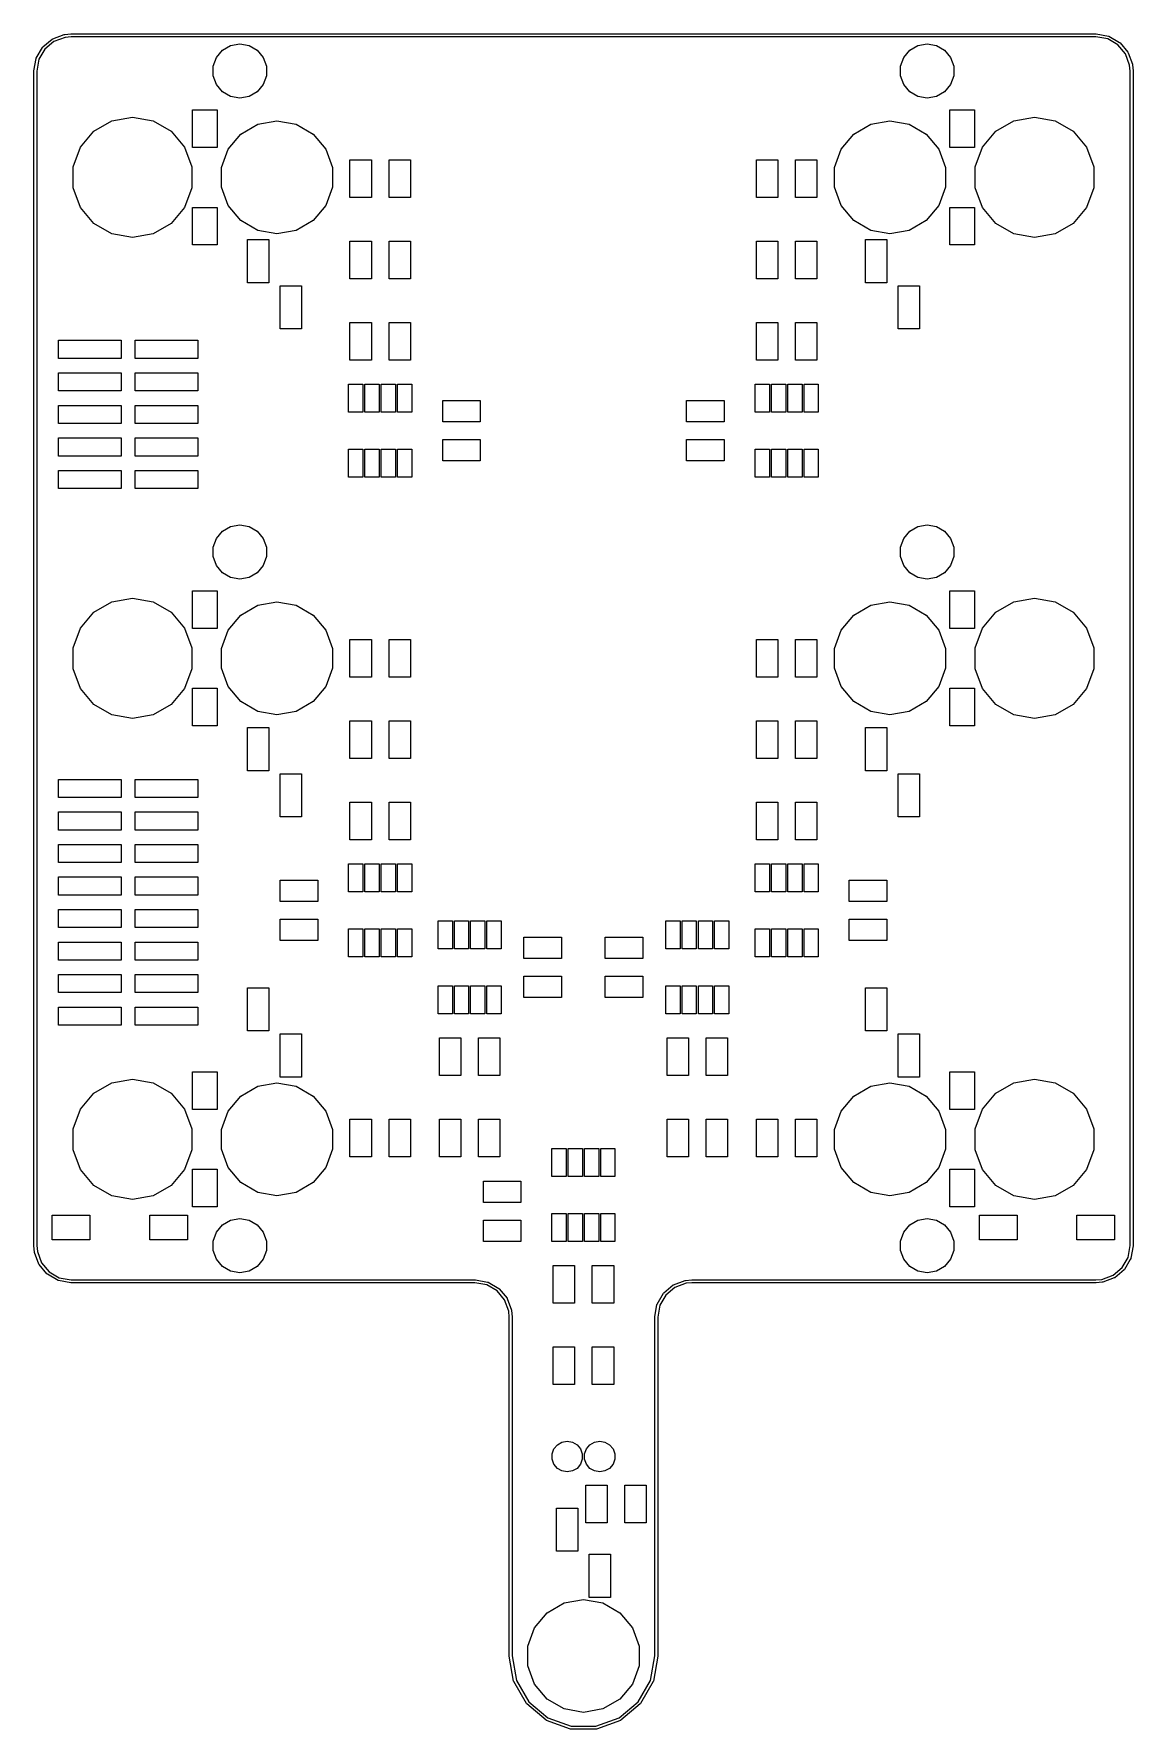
# Model space of a CAD drawing. Extents: x 51 to 137, y -158 to -25.
import ezdxf

# ---------------------------------------------------------------- set-up
doc = ezdxf.new("R2010")
doc.units = 0
doc.header["$MEASUREMENT"] = 0
doc.layers.add('BLACK', color=7, linetype='CONTINUOUS')

msp = doc.modelspace()

# ---------------------------------------------------------------- linework, layer by layer
at = {"layer": 'Black'}
for p, q in [((50.8687, -27.1729), (51.3517, -26.3364)), ((51.5396, -26.4681), (51.0768, -27.2697)), ((51.3517, -26.3364), (51.3772, -26.306)), ((51.3772, -26.306), (52.1172, -25.6851)), ((52.2487, -25.8731), (51.5396, -26.4681)), ((52.1172, -25.6851), (52.1516, -25.6652)), ((52.1516, -25.6652), (53.0592, -25.3348)), ((53.1233, -25.5548), (52.2487, -25.8731)), ((53.0592, -25.3348), (53.0739, -25.3323)), ((53.0739, -25.3323), (53.0884, -25.3284)), ((53.0884, -25.3284), (53.5713, -25.2861)), ((53.5863, -25.5143), (53.1233, -25.5548)), ((53.5713, -25.2861), (53.5763, -25.2866)), ((53.5763, -25.2866), (53.5813, -25.2857)), ((53.5813, -25.2857), (133.619, -25.2857)), ((133.609, -25.5143), (53.5863, -25.5143)), ((65.4057, -26.5626), (66.0412, -26.1957)), ((66.0412, -26.1957), (66.7639, -26.0683)), ((66.7639, -26.0683), (67.4866, -26.1957)), ((67.4866, -26.1957), (68.1221, -26.5626)), ((119.076, -26.5626), (119.711, -26.1957)), ((119.711, -26.1957), (120.434, -26.0683)), ((120.434, -26.0683), (121.157, -26.1957)), ((121.157, -26.1957), (121.792, -26.5626)), ((134.531, -25.6768), (133.609, -25.5143)), ((133.619, -25.2857), (133.629, -25.2874)), ((133.629, -25.2874), (133.639, -25.2874)), ((133.639, -25.2874), (134.59, -25.4552)), ((135.332, -26.1396), (134.531, -25.6768)), ((134.59, -25.4552), (134.59, -25.4552)), ((134.59, -25.4552), (134.628, -25.4687)), ((134.628, -25.4687), (135.464, -25.9517)), ((135.927, -26.8487), (135.332, -26.1396)), ((135.464, -25.9517), (135.495, -25.9772)), ((135.495, -25.9772), (136.115, -26.7172)), ((50.6874, -28.1615), (50.8552, -27.2102)), ((50.8552, -27.2102), (50.8687, -27.1729)), ((50.8552, -27.2102), (50.8552, -27.2102)), ((51.0768, -27.2697), (50.9143, -28.1913)), ((64.683, -27.8144), (64.934, -27.1248)), ((64.934, -27.1248), (65.4057, -26.5626)), ((68.1221, -26.5626), (68.5938, -27.1248)), ((68.5938, -27.1248), (68.8448, -27.8144)), ((118.353, -27.8144), (118.604, -27.1248)), ((118.604, -27.1248), (119.076, -26.5626)), ((121.792, -26.5626), (122.264, -27.1248)), ((122.264, -27.1248), (122.515, -27.8144)), ((136.246, -27.7233), (135.927, -26.8487)), ((136.115, -26.7172), (136.135, -26.7516)), ((136.135, -26.7516), (136.466, -27.6592)), ((136.286, -28.1863), (136.246, -27.7233)), ((136.466, -27.6592), (136.468, -27.6739)), ((136.468, -27.6739), (136.472, -27.6884)), ((136.472, -27.6884), (136.514, -28.1713)), ((50.6857, -28.1813), (50.6874, -28.1715)), ((50.6857, -119.921), (50.6857, -28.1813)), ((50.6874, -28.1715), (50.6874, -28.1615)), ((50.9143, -28.1913), (50.9143, -119.916)), ((64.683, -28.5482), (64.683, -27.8144)), ((64.934, -29.2378), (64.683, -28.5482)), ((68.8448, -28.5482), (68.5938, -29.2378)), ((68.8448, -27.8144), (68.8448, -28.5482)), ((118.353, -28.5482), (118.353, -27.8144)), ((118.604, -29.2378), (118.353, -28.5482)), ((122.515, -28.5482), (122.264, -29.2378)), ((122.515, -27.8144), (122.515, -28.5482)), ((136.286, -119.911), (136.286, -28.1863)), ((136.514, -28.1713), (136.514, -28.1763)), ((136.514, -28.1763), (136.515, -28.1813)), ((136.515, -28.1813), (136.515, -119.921)), ((65.4057, -29.8), (64.934, -29.2378)), ((66.0412, -30.1669), (65.4057, -29.8)), ((66.7639, -30.2943), (66.0412, -30.1669)), ((67.4866, -30.1669), (66.7639, -30.2943)), ((68.1221, -29.8), (67.4866, -30.1669)), ((68.5938, -29.2378), (68.1221, -29.8)), ((119.076, -29.8), (118.604, -29.2378)), ((119.711, -30.1669), (119.076, -29.8)), ((120.434, -30.2943), (119.711, -30.1669)), ((121.157, -30.1669), (120.434, -30.2943)), ((121.792, -29.8), (121.157, -30.1669)), ((122.264, -29.2378), (121.792, -29.8)), ((63.0638, -34.1496), (63.0638, -31.2096)), ((63.0638, -31.2096), (64.9878, -31.2096)), ((64.9878, -31.2096), (64.9878, -34.1496)), ((122.213, -34.1496), (122.213, -31.2096)), ((122.213, -31.2096), (124.137, -31.2096)), ((124.137, -31.2096), (124.137, -34.1496)), ((54.3132, -34.1391), (55.3627, -32.8884)), ((55.3627, -32.8884), (56.7766, -32.0721)), ((56.7766, -32.0721), (58.3844, -31.7886)), ((58.3844, -31.7886), (59.9922, -32.0721)), ((59.9922, -32.0721), (61.4061, -32.8884)), ((61.4061, -32.8884), (62.4556, -34.1391)), ((66.8338, -33.1131), (68.1596, -32.3476)), ((68.1596, -32.3476), (69.6671, -32.0818)), ((69.6671, -32.0818), (71.1746, -32.3476)), ((71.1746, -32.3476), (72.5004, -33.1131)), ((114.7, -33.1131), (116.025, -32.3476)), ((116.025, -32.3476), (117.533, -32.0818)), ((117.533, -32.0818), (119.041, -32.3476)), ((119.041, -32.3476), (120.366, -33.1131)), ((124.745, -34.1391), (125.794, -32.8884)), ((125.794, -32.8884), (127.208, -32.0721)), ((127.208, -32.0721), (128.816, -31.7886)), ((128.816, -31.7886), (130.424, -32.0721)), ((130.424, -32.0721), (131.838, -32.8884)), ((131.838, -32.8884), (132.887, -34.1391)), ((53.7548, -35.6733), (54.3132, -34.1391)), ((62.4556, -34.1391), (63.014, -35.6733)), ((64.9878, -34.1496), (63.0638, -34.1496)), ((65.3263, -35.7242), (65.8499, -34.2857)), ((65.8499, -34.2857), (66.8338, -33.1131)), ((72.5004, -33.1131), (73.4843, -34.2857)), ((73.4843, -34.2857), (74.0079, -35.7242)), ((113.192, -35.7242), (113.716, -34.2857)), ((113.716, -34.2857), (114.7, -33.1131)), ((120.366, -33.1131), (121.35, -34.2857)), ((121.35, -34.2857), (121.874, -35.7242)), ((124.137, -34.1496), (122.213, -34.1496)), ((124.186, -35.6733), (124.745, -34.1391)), ((132.887, -34.1391), (133.446, -35.6733)), ((53.7548, -37.3059), (53.7548, -35.6733)), ((63.014, -35.6733), (63.014, -37.3059)), ((65.3263, -37.255), (65.3263, -35.7242)), ((74.0079, -35.7242), (74.0079, -37.255)), ((75.365, -38.0562), (75.365, -35.1162)), ((75.365, -35.1162), (77.035, -35.1162)), ((77.035, -35.1162), (77.035, -38.0562)), ((78.413, -38.0562), (78.413, -35.1162)), ((78.413, -35.1162), (80.083, -35.1162)), ((80.083, -35.1162), (80.083, -38.0562)), ((107.115, -38.0562), (107.115, -35.1162)), ((107.115, -35.1162), (108.785, -35.1162)), ((108.785, -35.1162), (108.785, -38.0562)), ((110.163, -38.0562), (110.163, -35.1162)), ((110.163, -35.1162), (111.833, -35.1162)), ((111.833, -35.1162), (111.833, -38.0562)), ((113.192, -37.255), (113.192, -35.7242)), ((121.874, -35.7242), (121.874, -37.255)), ((124.186, -37.3059), (124.186, -35.6733)), ((133.446, -35.6733), (133.446, -37.3059)), ((54.3132, -38.8401), (53.7548, -37.3059)), ((63.014, -37.3059), (62.4556, -38.8401)), ((65.8499, -38.6935), (65.3263, -37.255)), ((74.0079, -37.255), (73.4843, -38.6935)), ((77.035, -38.0562), (75.365, -38.0562)), ((80.083, -38.0562), (78.413, -38.0562)), ((108.785, -38.0562), (107.115, -38.0562)), ((111.833, -38.0562), (110.163, -38.0562)), ((113.716, -38.6935), (113.192, -37.255)), ((121.874, -37.255), (121.35, -38.6935)), ((124.745, -38.8401), (124.186, -37.3059)), ((133.446, -37.3059), (132.887, -38.8401)), ((55.3627, -40.0908), (54.3132, -38.8401)), ((62.4556, -38.8401), (61.4061, -40.0908)), ((63.0638, -41.7696), (63.0638, -38.8296)), ((63.0638, -38.8296), (64.9878, -38.8296)), ((64.9878, -38.8296), (64.9878, -41.7696)), ((66.8338, -39.8661), (65.8499, -38.6935)), ((73.4843, -38.6935), (72.5004, -39.8661)), ((114.7, -39.8661), (113.716, -38.6935)), ((121.35, -38.6935), (120.366, -39.8661)), ((122.213, -41.7696), (122.213, -38.8296)), ((122.213, -38.8296), (124.137, -38.8296)), ((124.137, -38.8296), (124.137, -41.7696)), ((125.794, -40.0908), (124.745, -38.8401)), ((132.887, -38.8401), (131.838, -40.0908)), ((56.7766, -40.9071), (55.3627, -40.0908)), ((58.3844, -41.1906), (56.7766, -40.9071)), ((59.9922, -40.9071), (58.3844, -41.1906)), ((61.4061, -40.0908), (59.9922, -40.9071)), ((68.1596, -40.6316), (66.8338, -39.8661)), ((69.6671, -40.8974), (68.1596, -40.6316)), ((71.1746, -40.6316), (69.6671, -40.8974)), ((72.5004, -39.8661), (71.1746, -40.6316)), ((116.025, -40.6316), (114.7, -39.8661)), ((117.533, -40.8974), (116.025, -40.6316)), ((119.041, -40.6316), (117.533, -40.8974)), ((120.366, -39.8661), (119.041, -40.6316)), ((127.208, -40.9071), (125.794, -40.0908)), ((128.816, -41.1906), (127.208, -40.9071)), ((130.424, -40.9071), (128.816, -41.1906)), ((131.838, -40.0908), (130.424, -40.9071)), ((64.9878, -41.7696), (63.0638, -41.7696)), ((67.364, -44.7237), (67.364, -41.3519)), ((67.364, -41.3519), (69.034, -41.3519)), ((69.034, -41.3519), (69.034, -44.7237)), ((75.365, -44.4062), (75.365, -41.4662)), ((75.365, -41.4662), (77.035, -41.4662)), ((77.035, -41.4662), (77.035, -44.4062)), ((78.413, -44.4062), (78.413, -41.4662)), ((78.413, -41.4662), (80.083, -41.4662)), ((80.083, -41.4662), (80.083, -44.4062)), ((107.115, -44.4062), (107.115, -41.4662)), ((107.115, -41.4662), (108.785, -41.4662)), ((108.785, -41.4662), (108.785, -44.4062)), ((110.163, -44.4062), (110.163, -41.4662)), ((110.163, -41.4662), (111.833, -41.4662)), ((111.833, -41.4662), (111.833, -44.4062)), ((115.624, -44.7237), (115.624, -41.3519)), ((115.624, -41.3519), (117.294, -41.3519)), ((117.294, -41.3519), (117.294, -44.7237)), ((124.137, -41.7696), (122.213, -41.7696)), ((69.034, -44.7237), (67.364, -44.7237)), ((69.904, -48.3305), (69.904, -44.9587)), ((69.904, -44.9587), (71.574, -44.9587)), ((71.574, -44.9587), (71.574, -48.3305)), ((77.035, -44.4062), (75.365, -44.4062)), ((80.083, -44.4062), (78.413, -44.4062)), ((108.785, -44.4062), (107.115, -44.4062)), ((111.833, -44.4062), (110.163, -44.4062)), ((117.294, -44.7237), (115.624, -44.7237)), ((118.164, -48.3305), (118.164, -44.9587)), ((118.164, -44.9587), (119.834, -44.9587)), ((119.834, -44.9587), (119.834, -48.3305)), ((71.574, -48.3305), (69.904, -48.3305)), ((75.365, -50.7562), (75.365, -47.8162)), ((75.365, -47.8162), (77.035, -47.8162)), ((77.035, -47.8162), (77.035, -50.7562)), ((78.413, -50.7562), (78.413, -47.8162)), ((78.413, -47.8162), (80.083, -47.8162)), ((80.083, -47.8162), (80.083, -50.7562)), ((107.115, -50.7562), (107.115, -47.8162)), ((107.115, -47.8162), (108.785, -47.8162)), ((108.785, -47.8162), (108.785, -50.7562)), ((110.163, -50.7562), (110.163, -47.8162)), ((110.163, -47.8162), (111.833, -47.8162)), ((111.833, -47.8162), (111.833, -50.7562)), ((119.834, -48.3305), (118.164, -48.3305)), ((52.5939, -50.6292), (52.5939, -49.2132)), ((52.5939, -49.2132), (57.4897, -49.2132)), ((57.4897, -49.2132), (57.4897, -50.6292)), ((58.5883, -50.6292), (58.5883, -49.2132)), ((58.5883, -49.2132), (63.4841, -49.2132)), ((63.4841, -49.2132), (63.4841, -50.6292)), ((57.4897, -50.6292), (52.5939, -50.6292)), ((63.4841, -50.6292), (58.5883, -50.6292)), ((77.035, -50.7562), (75.365, -50.7562)), ((80.083, -50.7562), (78.413, -50.7562)), ((108.785, -50.7562), (107.115, -50.7562)), ((111.833, -50.7562), (110.163, -50.7562)), ((52.5939, -53.1692), (52.5939, -51.7532)), ((52.5939, -51.7532), (57.4897, -51.7532)), ((57.4897, -51.7532), (57.4897, -53.1692)), ((58.5883, -53.1692), (58.5883, -51.7532)), ((58.5883, -51.7532), (63.4841, -51.7532)), ((63.4841, -51.7532), (63.4841, -53.1692)), ((75.2634, -54.8202), (75.2634, -52.6422)), ((75.2634, -52.6422), (76.3746, -52.6422)), ((76.3746, -52.6422), (76.3746, -54.8202)), ((76.5334, -54.8202), (76.5334, -52.6422)), ((76.5334, -52.6422), (77.6446, -52.6422)), ((77.6446, -52.6422), (77.6446, -54.8202)), ((77.8034, -54.8202), (77.8034, -52.6422)), ((77.8034, -52.6422), (78.9146, -52.6422)), ((78.9146, -52.6422), (78.9146, -54.8202)), ((79.0734, -54.8202), (79.0734, -52.6422)), ((79.0734, -52.6422), (80.1846, -52.6422)), ((80.1846, -52.6422), (80.1846, -54.8202)), ((107.013, -54.8202), (107.013, -52.6422)), ((107.013, -52.6422), (108.125, -52.6422)), ((108.125, -52.6422), (108.125, -54.8202)), ((108.283, -54.8202), (108.283, -52.6422)), ((108.283, -52.6422), (109.395, -52.6422)), ((109.395, -52.6422), (109.395, -54.8202)), ((109.553, -54.8202), (109.553, -52.6422)), ((109.553, -52.6422), (110.665, -52.6422)), ((110.665, -52.6422), (110.665, -54.8202)), ((110.823, -54.8202), (110.823, -52.6422)), ((110.823, -52.6422), (111.935, -52.6422)), ((111.935, -52.6422), (111.935, -54.8202)), ((57.4897, -53.1692), (52.5939, -53.1692)), ((63.4841, -53.1692), (58.5883, -53.1692)), ((82.604, -55.5822), (82.604, -53.9122)), ((82.604, -53.9122), (85.544, -53.9122)), ((85.544, -53.9122), (85.544, -55.5822)), ((101.654, -55.5822), (101.654, -53.9122)), ((101.654, -53.9122), (104.594, -53.9122)), ((104.594, -53.9122), (104.594, -55.5822)), ((52.5939, -55.7092), (52.5939, -54.2932)), ((52.5939, -54.2932), (57.4897, -54.2932)), ((57.4897, -54.2932), (57.4897, -55.7092)), ((58.5883, -55.7092), (58.5883, -54.2932)), ((58.5883, -54.2932), (63.4841, -54.2932)), ((63.4841, -54.2932), (63.4841, -55.7092)), ((76.3746, -54.8202), (75.2634, -54.8202)), ((77.6446, -54.8202), (76.5334, -54.8202)), ((78.9146, -54.8202), (77.8034, -54.8202)), ((80.1846, -54.8202), (79.0734, -54.8202)), ((85.544, -55.5822), (82.604, -55.5822)), ((104.594, -55.5822), (101.654, -55.5822)), ((108.125, -54.8202), (107.013, -54.8202)), ((109.395, -54.8202), (108.283, -54.8202)), ((110.665, -54.8202), (109.553, -54.8202)), ((111.935, -54.8202), (110.823, -54.8202)), ((57.4897, -55.7092), (52.5939, -55.7092)), ((52.5939, -58.2492), (52.5939, -56.8332)), ((52.5939, -56.8332), (57.4897, -56.8332)), ((57.4897, -56.8332), (57.4897, -58.2492)), ((63.4841, -55.7092), (58.5883, -55.7092)), ((58.5883, -58.2492), (58.5883, -56.8332)), ((58.5883, -56.8332), (63.4841, -56.8332)), ((63.4841, -56.8332), (63.4841, -58.2492)), ((75.2634, -59.9002), (75.2634, -57.7222)), ((75.2634, -57.7222), (76.3746, -57.7222)), ((76.3746, -57.7222), (76.3746, -59.9002)), ((76.5334, -59.9002), (76.5334, -57.7222)), ((76.5334, -57.7222), (77.6446, -57.7222)), ((77.6446, -57.7222), (77.6446, -59.9002)), ((77.8034, -59.9002), (77.8034, -57.7222)), ((77.8034, -57.7222), (78.9146, -57.7222)), ((78.9146, -57.7222), (78.9146, -59.9002)), ((79.0734, -59.9002), (79.0734, -57.7222)), ((79.0734, -57.7222), (80.1846, -57.7222)), ((80.1846, -57.7222), (80.1846, -59.9002)), ((82.604, -58.6302), (82.604, -56.9602)), ((82.604, -56.9602), (85.544, -56.9602)), ((85.544, -56.9602), (85.544, -58.6302)), ((101.654, -58.6302), (101.654, -56.9602)), ((101.654, -56.9602), (104.594, -56.9602)), ((104.594, -56.9602), (104.594, -58.6302)), ((107.013, -59.9002), (107.013, -57.7222)), ((107.013, -57.7222), (108.125, -57.7222)), ((108.125, -57.7222), (108.125, -59.9002)), ((108.283, -59.9002), (108.283, -57.7222)), ((108.283, -57.7222), (109.395, -57.7222)), ((109.395, -57.7222), (109.395, -59.9002)), ((109.553, -59.9002), (109.553, -57.7222)), ((109.553, -57.7222), (110.665, -57.7222)), ((110.665, -57.7222), (110.665, -59.9002)), ((110.823, -59.9002), (110.823, -57.7222)), ((110.823, -57.7222), (111.935, -57.7222)), ((111.935, -57.7222), (111.935, -59.9002)), ((57.4897, -58.2492), (52.5939, -58.2492)), ((52.5939, -60.7892), (52.5939, -59.3732)), ((52.5939, -59.3732), (57.4897, -59.3732)), ((57.4897, -59.3732), (57.4897, -60.7892)), ((63.4841, -58.2492), (58.5883, -58.2492)), ((58.5883, -60.7892), (58.5883, -59.3732)), ((58.5883, -59.3732), (63.4841, -59.3732)), ((63.4841, -59.3732), (63.4841, -60.7892)), ((85.544, -58.6302), (82.604, -58.6302)), ((104.594, -58.6302), (101.654, -58.6302)), ((57.4897, -60.7892), (52.5939, -60.7892)), ((63.4841, -60.7892), (58.5883, -60.7892)), ((76.3746, -59.9002), (75.2634, -59.9002)), ((77.6446, -59.9002), (76.5334, -59.9002)), ((78.9146, -59.9002), (77.8034, -59.9002)), ((80.1846, -59.9002), (79.0734, -59.9002)), ((108.125, -59.9002), (107.013, -59.9002)), ((109.395, -59.9002), (108.283, -59.9002)), ((110.665, -59.9002), (109.553, -59.9002)), ((111.935, -59.9002), (110.823, -59.9002)), ((64.683, -65.3759), (64.934, -64.6863)), ((64.934, -64.6863), (65.4057, -64.1241)), ((65.4057, -64.1241), (66.0412, -63.7572)), ((66.0412, -63.7572), (66.7639, -63.6298)), ((66.7639, -63.6298), (67.4866, -63.7572)), ((67.4866, -63.7572), (68.1221, -64.1241)), ((68.1221, -64.1241), (68.5938, -64.6863)), ((68.5938, -64.6863), (68.8448, -65.3759)), ((118.353, -65.3759), (118.604, -64.6863)), ((118.604, -64.6863), (119.076, -64.1241)), ((119.076, -64.1241), (119.711, -63.7572)), ((119.711, -63.7572), (120.434, -63.6298)), ((120.434, -63.6298), (121.157, -63.7572)), ((121.157, -63.7572), (121.792, -64.1241)), ((121.792, -64.1241), (122.264, -64.6863)), ((122.264, -64.6863), (122.515, -65.3759)), ((64.683, -66.1097), (64.683, -65.3759)), ((64.934, -66.7993), (64.683, -66.1097)), ((68.8448, -66.1097), (68.5938, -66.7993)), ((68.8448, -65.3759), (68.8448, -66.1097)), ((118.353, -66.1097), (118.353, -65.3759)), ((118.604, -66.7993), (118.353, -66.1097)), ((122.515, -66.1097), (122.264, -66.7993)), ((122.515, -65.3759), (122.515, -66.1097)), ((65.4057, -67.3615), (64.934, -66.7993)), ((66.0412, -67.7284), (65.4057, -67.3615)), ((68.1221, -67.3615), (67.4866, -67.7284)), ((68.5938, -66.7993), (68.1221, -67.3615)), ((119.076, -67.3615), (118.604, -66.7993)), ((119.711, -67.7284), (119.076, -67.3615)), ((121.792, -67.3615), (121.157, -67.7284)), ((122.264, -66.7993), (121.792, -67.3615)), ((63.0638, -71.7112), (63.0638, -68.7712)), ((63.0638, -68.7712), (64.9878, -68.7712)), ((64.9878, -68.7712), (64.9878, -71.7112)), ((66.7639, -67.8558), (66.0412, -67.7284)), ((67.4866, -67.7284), (66.7639, -67.8558)), ((120.434, -67.8558), (119.711, -67.7284)), ((121.157, -67.7284), (120.434, -67.8558)), ((122.213, -71.7112), (122.213, -68.7712)), ((122.213, -68.7712), (124.137, -68.7712)), ((124.137, -68.7712), (124.137, -71.7112)), ((55.3627, -70.45), (56.7766, -69.6337)), ((56.7766, -69.6337), (58.3844, -69.3502)), ((58.3844, -69.3502), (59.9922, -69.6337)), ((59.9922, -69.6337), (61.4061, -70.45)), ((66.8338, -70.6746), (68.1596, -69.9092)), ((68.1596, -69.9092), (69.6671, -69.6434)), ((69.6671, -69.6434), (71.1746, -69.9092)), ((71.1746, -69.9092), (72.5004, -70.6746)), ((114.7, -70.6746), (116.025, -69.9092)), ((116.025, -69.9092), (117.533, -69.6434)), ((117.533, -69.6434), (119.041, -69.9092)), ((119.041, -69.9092), (120.366, -70.6746)), ((125.794, -70.45), (127.208, -69.6337)), ((127.208, -69.6337), (128.816, -69.3502)), ((128.816, -69.3502), (130.424, -69.6337)), ((130.424, -69.6337), (131.838, -70.45)), ((54.3132, -71.7007), (55.3627, -70.45)), ((61.4061, -70.45), (62.4556, -71.7007)), ((65.8499, -71.8473), (66.8338, -70.6746)), ((72.5004, -70.6746), (73.4843, -71.8473)), ((113.716, -71.8473), (114.7, -70.6746)), ((120.366, -70.6746), (121.35, -71.8473)), ((124.745, -71.7007), (125.794, -70.45)), ((131.838, -70.45), (132.887, -71.7007)), ((53.7548, -73.2349), (54.3132, -71.7007)), ((62.4556, -71.7007), (63.014, -73.2349)), ((64.9878, -71.7112), (63.0638, -71.7112)), ((65.3263, -73.2858), (65.8499, -71.8473)), ((73.4843, -71.8473), (74.0079, -73.2858)), ((75.365, -75.5212), (75.365, -72.5812)), ((75.365, -72.5812), (77.035, -72.5812)), ((77.035, -72.5812), (77.035, -75.5212)), ((78.413, -75.5212), (78.413, -72.5812)), ((78.413, -72.5812), (80.083, -72.5812)), ((80.083, -72.5812), (80.083, -75.5212)), ((107.115, -75.5212), (107.115, -72.5812)), ((107.115, -72.5812), (108.785, -72.5812)), ((108.785, -72.5812), (108.785, -75.5212)), ((110.163, -75.5212), (110.163, -72.5812)), ((110.163, -72.5812), (111.833, -72.5812)), ((111.833, -72.5812), (111.833, -75.5212)), ((113.192, -73.2858), (113.716, -71.8473)), ((121.35, -71.8473), (121.874, -73.2858)), ((124.137, -71.7112), (122.213, -71.7112)), ((124.186, -73.2349), (124.745, -71.7007)), ((132.887, -71.7007), (133.446, -73.2349)), ((53.7548, -74.8675), (53.7548, -73.2349)), ((63.014, -73.2349), (63.014, -74.8675)), ((65.3263, -74.8166), (65.3263, -73.2858)), ((74.0079, -73.2858), (74.0079, -74.8166)), ((113.192, -74.8166), (113.192, -73.2858)), ((121.874, -73.2858), (121.874, -74.8166)), ((124.186, -74.8675), (124.186, -73.2349)), ((133.446, -73.2349), (133.446, -74.8675)), ((54.3132, -76.4017), (53.7548, -74.8675)), ((63.014, -74.8675), (62.4556, -76.4017)), ((65.8499, -76.2551), (65.3263, -74.8166)), ((74.0079, -74.8166), (73.4843, -76.2551)), ((113.716, -76.2551), (113.192, -74.8166)), ((121.874, -74.8166), (121.35, -76.2551)), ((124.745, -76.4017), (124.186, -74.8675)), ((133.446, -74.8675), (132.887, -76.4017)), ((55.3627, -77.6524), (54.3132, -76.4017)), ((62.4556, -76.4017), (61.4061, -77.6524)), ((63.0638, -79.3312), (63.0638, -76.3912)), ((63.0638, -76.3912), (64.9878, -76.3912)), ((64.9878, -76.3912), (64.9878, -79.3312)), ((66.8338, -77.4278), (65.8499, -76.2551)), ((73.4843, -76.2551), (72.5004, -77.4278)), ((77.035, -75.5212), (75.365, -75.5212)), ((80.083, -75.5212), (78.413, -75.5212)), ((108.785, -75.5212), (107.115, -75.5212)), ((111.833, -75.5212), (110.163, -75.5212)), ((114.7, -77.4278), (113.716, -76.2551)), ((121.35, -76.2551), (120.366, -77.4278)), ((122.213, -79.3312), (122.213, -76.3912)), ((122.213, -76.3912), (124.137, -76.3912)), ((124.137, -76.3912), (124.137, -79.3312)), ((125.794, -77.6524), (124.745, -76.4017)), ((132.887, -76.4017), (131.838, -77.6524)), ((56.7766, -78.4687), (55.3627, -77.6524)), ((61.4061, -77.6524), (59.9922, -78.4687)), ((68.1596, -78.1932), (66.8338, -77.4278)), ((72.5004, -77.4278), (71.1746, -78.1932)), ((116.025, -78.1932), (114.7, -77.4278)), ((120.366, -77.4278), (119.041, -78.1932)), ((127.208, -78.4687), (125.794, -77.6524)), ((131.838, -77.6524), (130.424, -78.4687)), ((58.3844, -78.7522), (56.7766, -78.4687)), ((59.9922, -78.4687), (58.3844, -78.7522)), ((64.9878, -79.3312), (63.0638, -79.3312)), ((69.6671, -78.459), (68.1596, -78.1932)), ((71.1746, -78.1932), (69.6671, -78.459)), ((75.365, -81.8712), (75.365, -78.9312)), ((75.365, -78.9312), (77.035, -78.9312)), ((77.035, -78.9312), (77.035, -81.8712)), ((78.413, -81.8712), (78.413, -78.9312)), ((78.413, -78.9312), (80.083, -78.9312)), ((80.083, -78.9312), (80.083, -81.8712)), ((107.115, -81.8712), (107.115, -78.9312)), ((107.115, -78.9312), (108.785, -78.9312)), ((108.785, -78.9312), (108.785, -81.8712)), ((110.163, -81.8712), (110.163, -78.9312)), ((110.163, -78.9312), (111.833, -78.9312)), ((111.833, -78.9312), (111.833, -81.8712)), ((117.533, -78.459), (116.025, -78.1932)), ((119.041, -78.1932), (117.533, -78.459)), ((124.137, -79.3312), (122.213, -79.3312)), ((128.816, -78.7522), (127.208, -78.4687)), ((130.424, -78.4687), (128.816, -78.7522)), ((67.364, -82.8237), (67.364, -79.4519)), ((67.364, -79.4519), (69.034, -79.4519)), ((69.034, -79.4519), (69.034, -82.8237)), ((115.624, -82.8237), (115.624, -79.4519)), ((115.624, -79.4519), (117.294, -79.4519)), ((117.294, -79.4519), (117.294, -82.8237)), ((77.035, -81.8712), (75.365, -81.8712)), ((80.083, -81.8712), (78.413, -81.8712)), ((108.785, -81.8712), (107.115, -81.8712)), ((111.833, -81.8712), (110.163, -81.8712)), ((69.034, -82.8237), (67.364, -82.8237)), ((69.904, -86.4305), (69.904, -83.0587)), ((69.904, -83.0587), (71.574, -83.0587)), ((71.574, -83.0587), (71.574, -86.4305)), ((117.294, -82.8237), (115.624, -82.8237)), ((118.164, -86.4305), (118.164, -83.0587)), ((118.164, -83.0587), (119.834, -83.0587)), ((119.834, -83.0587), (119.834, -86.4305)), ((52.5939, -84.9192), (52.5939, -83.5032)), ((52.5939, -83.5032), (57.4897, -83.5032)), ((57.4897, -83.5032), (57.4897, -84.9192)), ((58.5883, -84.9192), (58.5883, -83.5032)), ((58.5883, -83.5032), (63.4841, -83.5032)), ((63.4841, -83.5032), (63.4841, -84.9192)), ((57.4897, -84.9192), (52.5939, -84.9192)), ((52.5939, -87.4592), (52.5939, -86.0432)), ((52.5939, -86.0432), (57.4897, -86.0432)), ((57.4897, -86.0432), (57.4897, -87.4592)), ((63.4841, -84.9192), (58.5883, -84.9192)), ((58.5883, -87.4592), (58.5883, -86.0432)), ((58.5883, -86.0432), (63.4841, -86.0432)), ((63.4841, -86.0432), (63.4841, -87.4592)), ((75.365, -88.2212), (75.365, -85.2812)), ((75.365, -85.2812), (77.035, -85.2812)), ((77.035, -85.2812), (77.035, -88.2212)), ((78.413, -88.2212), (78.413, -85.2812)), ((78.413, -85.2812), (80.083, -85.2812)), ((80.083, -85.2812), (80.083, -88.2212)), ((107.115, -88.2212), (107.115, -85.2812)), ((107.115, -85.2812), (108.785, -85.2812)), ((108.785, -85.2812), (108.785, -88.2212)), ((110.163, -88.2212), (110.163, -85.2812)), ((110.163, -85.2812), (111.833, -85.2812)), ((111.833, -85.2812), (111.833, -88.2212)), ((71.574, -86.4305), (69.904, -86.4305)), ((119.834, -86.4305), (118.164, -86.4305)), ((57.4897, -87.4592), (52.5939, -87.4592)), ((52.5939, -89.9992), (52.5939, -88.5832)), ((52.5939, -88.5832), (57.4897, -88.5832)), ((57.4897, -88.5832), (57.4897, -89.9992)), ((63.4841, -87.4592), (58.5883, -87.4592)), ((58.5883, -89.9992), (58.5883, -88.5832)), ((58.5883, -88.5832), (63.4841, -88.5832)), ((63.4841, -88.5832), (63.4841, -89.9992)), ((77.035, -88.2212), (75.365, -88.2212)), ((80.083, -88.2212), (78.413, -88.2212)), ((108.785, -88.2212), (107.115, -88.2212)), ((111.833, -88.2212), (110.163, -88.2212)), ((57.4897, -89.9992), (52.5939, -89.9992)), ((63.4841, -89.9992), (58.5883, -89.9992)), ((52.5939, -92.5392), (52.5939, -91.1232)), ((52.5939, -91.1232), (57.4897, -91.1232)), ((57.4897, -91.1232), (57.4897, -92.5392)), ((58.5883, -92.5392), (58.5883, -91.1232)), ((58.5883, -91.1232), (63.4841, -91.1232)), ((63.4841, -91.1232), (63.4841, -92.5392)), ((75.2634, -92.2852), (75.2634, -90.1072)), ((75.2634, -90.1072), (76.3746, -90.1072)), ((76.3746, -90.1072), (76.3746, -92.2852)), ((76.5334, -92.2852), (76.5334, -90.1072)), ((76.5334, -90.1072), (77.6446, -90.1072)), ((77.6446, -90.1072), (77.6446, -92.2852)), ((77.8034, -92.2852), (77.8034, -90.1072)), ((77.8034, -90.1072), (78.9146, -90.1072)), ((78.9146, -90.1072), (78.9146, -92.2852)), ((79.0734, -92.2852), (79.0734, -90.1072)), ((79.0734, -90.1072), (80.1846, -90.1072)), ((80.1846, -90.1072), (80.1846, -92.2852)), ((107.013, -92.2852), (107.013, -90.1072)), ((107.013, -90.1072), (108.125, -90.1072)), ((108.125, -90.1072), (108.125, -92.2852)), ((108.283, -92.2852), (108.283, -90.1072)), ((108.283, -90.1072), (109.395, -90.1072)), ((109.395, -90.1072), (109.395, -92.2852)), ((109.553, -92.2852), (109.553, -90.1072)), ((109.553, -90.1072), (110.665, -90.1072)), ((110.665, -90.1072), (110.665, -92.2852)), ((110.823, -92.2852), (110.823, -90.1072)), ((110.823, -90.1072), (111.935, -90.1072)), ((111.935, -90.1072), (111.935, -92.2852)), ((57.4897, -92.5392), (52.5939, -92.5392)), ((63.4841, -92.5392), (58.5883, -92.5392)), ((69.904, -93.0472), (69.904, -91.3772)), ((69.904, -91.3772), (72.844, -91.3772)), ((72.844, -91.3772), (72.844, -93.0472)), ((76.3746, -92.2852), (75.2634, -92.2852)), ((77.6446, -92.2852), (76.5334, -92.2852)), ((78.9146, -92.2852), (77.8034, -92.2852)), ((80.1846, -92.2852), (79.0734, -92.2852)), ((108.125, -92.2852), (107.013, -92.2852)), ((109.395, -92.2852), (108.283, -92.2852)), ((110.665, -92.2852), (109.553, -92.2852)), ((111.935, -92.2852), (110.823, -92.2852)), ((114.354, -93.0472), (114.354, -91.3772)), ((114.354, -91.3772), (117.294, -91.3772)), ((117.294, -91.3772), (117.294, -93.0472)), ((52.5939, -95.0792), (52.5939, -93.6632)), ((52.5939, -93.6632), (57.4897, -93.6632)), ((57.4897, -93.6632), (57.4897, -95.0792)), ((58.5883, -95.0792), (58.5883, -93.6632)), ((58.5883, -93.6632), (63.4841, -93.6632)), ((63.4841, -93.6632), (63.4841, -95.0792)), ((72.844, -93.0472), (69.904, -93.0472)), ((117.294, -93.0472), (114.354, -93.0472)), ((57.4897, -95.0792), (52.5939, -95.0792)), ((63.4841, -95.0792), (58.5883, -95.0792)), ((69.904, -96.0952), (69.904, -94.4252)), ((69.904, -94.4252), (72.844, -94.4252)), ((72.844, -94.4252), (72.844, -96.0952)), ((75.2634, -97.3652), (75.2634, -95.1872)), ((75.2634, -95.1872), (76.3746, -95.1872)), ((76.3746, -95.1872), (76.3746, -97.3652)), ((76.5334, -97.3652), (76.5334, -95.1872)), ((76.5334, -95.1872), (77.6446, -95.1872)), ((77.6446, -95.1872), (77.6446, -97.3652)), ((77.8034, -97.3652), (77.8034, -95.1872)), ((77.8034, -95.1872), (78.9146, -95.1872)), ((78.9146, -95.1872), (78.9146, -97.3652)), ((79.0734, -97.3652), (79.0734, -95.1872)), ((79.0734, -95.1872), (80.1846, -95.1872)), ((80.1846, -95.1872), (80.1846, -97.3652)), ((82.2484, -96.7302), (82.2484, -94.5522)), ((82.2484, -94.5522), (83.3596, -94.5522)), ((83.3596, -94.5522), (83.3596, -96.7302)), ((83.5184, -96.7302), (83.5184, -94.5522)), ((83.5184, -94.5522), (84.6296, -94.5522)), ((84.6296, -94.5522), (84.6296, -96.7302)), ((84.7884, -96.7302), (84.7884, -94.5522)), ((84.7884, -94.5522), (85.8996, -94.5522)), ((85.8996, -94.5522), (85.8996, -96.7302)), ((86.0584, -96.7302), (86.0584, -94.5522)), ((86.0584, -94.5522), (87.1696, -94.5522)), ((87.1696, -94.5522), (87.1696, -96.7302)), ((100.028, -96.7302), (100.028, -94.5522)), ((100.028, -94.5522), (101.14, -94.5522)), ((101.14, -94.5522), (101.14, -96.7302)), ((101.298, -96.7302), (101.298, -94.5522)), ((101.298, -94.5522), (102.41, -94.5522)), ((102.41, -94.5522), (102.41, -96.7302)), ((102.568, -96.7302), (102.568, -94.5522)), ((102.568, -94.5522), (103.68, -94.5522)), ((103.68, -94.5522), (103.68, -96.7302)), ((103.838, -96.7302), (103.838, -94.5522)), ((103.838, -94.5522), (104.95, -94.5522)), ((104.95, -94.5522), (104.95, -96.7302)), ((107.013, -97.3652), (107.013, -95.1872)), ((107.013, -95.1872), (108.125, -95.1872)), ((108.125, -95.1872), (108.125, -97.3652)), ((108.283, -97.3652), (108.283, -95.1872)), ((108.283, -95.1872), (109.395, -95.1872)), ((109.395, -95.1872), (109.395, -97.3652)), ((109.553, -97.3652), (109.553, -95.1872)), ((109.553, -95.1872), (110.665, -95.1872)), ((110.665, -95.1872), (110.665, -97.3652)), ((110.823, -97.3652), (110.823, -95.1872)), ((110.823, -95.1872), (111.935, -95.1872)), ((111.935, -95.1872), (111.935, -97.3652)), ((114.354, -96.0952), (114.354, -94.4252)), ((114.354, -94.4252), (117.294, -94.4252)), ((117.294, -94.4252), (117.294, -96.0952)), ((52.5939, -97.6192), (52.5939, -96.2032)), ((52.5939, -96.2032), (57.4897, -96.2032)), ((57.4897, -96.2032), (57.4897, -97.6192)), ((58.5883, -97.6192), (58.5883, -96.2032)), ((58.5883, -96.2032), (63.4841, -96.2032)), ((63.4841, -96.2032), (63.4841, -97.6192)), ((72.844, -96.0952), (69.904, -96.0952)), ((88.954, -97.4922), (88.954, -95.8222)), ((88.954, -95.8222), (91.894, -95.8222)), ((91.894, -95.8222), (91.894, -97.4922)), ((95.304, -97.4922), (95.304, -95.8222)), ((95.304, -95.8222), (98.244, -95.8222)), ((98.244, -95.8222), (98.244, -97.4922)), ((117.294, -96.0952), (114.354, -96.0952)), ((57.4897, -97.6192), (52.5939, -97.6192)), ((63.4841, -97.6192), (58.5883, -97.6192)), ((76.3746, -97.3652), (75.2634, -97.3652)), ((77.6446, -97.3652), (76.5334, -97.3652)), ((78.9146, -97.3652), (77.8034, -97.3652)), ((80.1846, -97.3652), (79.0734, -97.3652)), ((83.3596, -96.7302), (82.2484, -96.7302)), ((84.6296, -96.7302), (83.5184, -96.7302)), ((85.8996, -96.7302), (84.7884, -96.7302)), ((87.1696, -96.7302), (86.0584, -96.7302)), ((91.894, -97.4922), (88.954, -97.4922)), ((98.244, -97.4922), (95.304, -97.4922)), ((101.14, -96.7302), (100.028, -96.7302)), ((102.41, -96.7302), (101.298, -96.7302)), ((103.68, -96.7302), (102.568, -96.7302)), ((104.95, -96.7302), (103.838, -96.7302)), ((108.125, -97.3652), (107.013, -97.3652)), ((109.395, -97.3652), (108.283, -97.3652)), ((110.665, -97.3652), (109.553, -97.3652)), ((111.935, -97.3652), (110.823, -97.3652)), ((52.5939, -100.159), (52.5939, -98.7432)), ((52.5939, -98.7432), (57.4897, -98.7432)), ((57.4897, -98.7432), (57.4897, -100.159)), ((58.5883, -100.159), (58.5883, -98.7432)), ((58.5883, -98.7432), (63.4841, -98.7432)), ((63.4841, -98.7432), (63.4841, -100.159)), ((88.954, -100.54), (88.954, -98.8702)), ((88.954, -98.8702), (91.894, -98.8702)), ((91.894, -98.8702), (91.894, -100.54)), ((95.304, -100.54), (95.304, -98.8702)), ((95.304, -98.8702), (98.244, -98.8702)), ((98.244, -98.8702), (98.244, -100.54)), ((57.4897, -100.159), (52.5939, -100.159)), ((63.4841, -100.159), (58.5883, -100.159)), ((67.364, -103.143), (67.364, -99.7717)), ((67.364, -99.7717), (69.034, -99.7717)), ((69.034, -99.7717), (69.034, -103.143)), ((82.2484, -101.81), (82.2484, -99.6322)), ((82.2484, -99.6322), (83.3596, -99.6322)), ((83.3596, -99.6322), (83.3596, -101.81)), ((83.5184, -101.81), (83.5184, -99.6322)), ((83.5184, -99.6322), (84.6296, -99.6322)), ((84.6296, -99.6322), (84.6296, -101.81)), ((84.7884, -101.81), (84.7884, -99.6322)), ((84.7884, -99.6322), (85.8996, -99.6322)), ((85.8996, -99.6322), (85.8996, -101.81)), ((86.0584, -101.81), (86.0584, -99.6322)), ((86.0584, -99.6322), (87.1696, -99.6322)), ((87.1696, -99.6322), (87.1696, -101.81)), ((91.894, -100.54), (88.954, -100.54)), ((98.244, -100.54), (95.304, -100.54)), ((100.028, -101.81), (100.028, -99.6322)), ((100.028, -99.6322), (101.14, -99.6322)), ((101.14, -99.6322), (101.14, -101.81)), ((101.298, -101.81), (101.298, -99.6322)), ((101.298, -99.6322), (102.41, -99.6322)), ((102.41, -99.6322), (102.41, -101.81)), ((102.568, -101.81), (102.568, -99.6322)), ((102.568, -99.6322), (103.68, -99.6322)), ((103.68, -99.6322), (103.68, -101.81)), ((103.838, -101.81), (103.838, -99.6322)), ((103.838, -99.6322), (104.95, -99.6322)), ((104.95, -99.6322), (104.95, -101.81)), ((115.624, -103.143), (115.624, -99.7717)), ((115.624, -99.7717), (117.294, -99.7717)), ((117.294, -99.7717), (117.294, -103.143)), ((52.5939, -102.699), (52.5939, -101.283)), ((52.5939, -101.283), (57.4897, -101.283)), ((57.4897, -101.283), (57.4897, -102.699)), ((58.5883, -102.699), (58.5883, -101.283)), ((58.5883, -101.283), (63.4841, -101.283)), ((63.4841, -101.283), (63.4841, -102.699)), ((83.3596, -101.81), (82.2484, -101.81)), ((84.6296, -101.81), (83.5184, -101.81)), ((85.8996, -101.81), (84.7884, -101.81)), ((87.1696, -101.81), (86.0584, -101.81)), ((101.14, -101.81), (100.028, -101.81)), ((102.41, -101.81), (101.298, -101.81)), ((103.68, -101.81), (102.568, -101.81)), ((104.95, -101.81), (103.838, -101.81)), ((57.4897, -102.699), (52.5939, -102.699)), ((63.4841, -102.699), (58.5883, -102.699)), ((69.034, -103.143), (67.364, -103.143)), ((117.294, -103.143), (115.624, -103.143)), ((69.904, -106.75), (69.904, -103.378)), ((69.904, -103.378), (71.574, -103.378)), ((71.574, -103.378), (71.574, -106.75)), ((82.35, -106.636), (82.35, -103.696)), ((82.35, -103.696), (84.02, -103.696)), ((84.02, -103.696), (84.02, -106.636)), ((85.398, -106.636), (85.398, -103.696)), ((85.398, -103.696), (87.068, -103.696)), ((87.068, -103.696), (87.068, -106.636)), ((100.13, -106.636), (100.13, -103.696)), ((100.13, -103.696), (101.8, -103.696)), ((101.8, -103.696), (101.8, -106.636)), ((103.178, -106.636), (103.178, -103.696)), ((103.178, -103.696), (104.848, -103.696)), ((104.848, -103.696), (104.848, -106.636)), ((118.164, -106.75), (118.164, -103.378)), ((118.164, -103.378), (119.834, -103.378)), ((119.834, -103.378), (119.834, -106.75)), ((55.3627, -108.012), (56.7766, -107.196)), ((56.7766, -107.196), (58.3844, -106.912)), ((58.3844, -106.912), (59.9922, -107.196)), ((59.9922, -107.196), (61.4061, -108.012)), ((63.0638, -109.273), (63.0638, -106.333)), ((63.0638, -106.333), (64.9878, -106.333)), ((64.9878, -106.333), (64.9878, -109.273)), ((68.1596, -107.471), (69.6671, -107.205)), ((69.6671, -107.205), (71.1746, -107.471)), ((71.574, -106.75), (69.904, -106.75)), ((84.02, -106.636), (82.35, -106.636)), ((87.068, -106.636), (85.398, -106.636)), ((101.8, -106.636), (100.13, -106.636)), ((104.848, -106.636), (103.178, -106.636)), ((116.025, -107.471), (117.533, -107.205)), ((117.533, -107.205), (119.041, -107.471)), ((119.834, -106.75), (118.164, -106.75)), ((122.213, -109.273), (122.213, -106.333)), ((122.213, -106.333), (124.137, -106.333)), ((124.137, -106.333), (124.137, -109.273)), ((125.794, -108.012), (127.208, -107.196)), ((127.208, -107.196), (128.816, -106.912)), ((128.816, -106.912), (130.424, -107.196)), ((130.424, -107.196), (131.838, -108.012)), ((54.3132, -109.263), (55.3627, -108.012)), ((61.4061, -108.012), (62.4556, -109.263)), ((65.8499, -109.409), (66.8338, -108.236)), ((66.8338, -108.236), (68.1596, -107.471)), ((71.1746, -107.471), (72.5004, -108.236)), ((72.5004, -108.236), (73.4843, -109.409)), ((113.716, -109.409), (114.7, -108.236)), ((114.7, -108.236), (116.025, -107.471)), ((119.041, -107.471), (120.366, -108.236)), ((120.366, -108.236), (121.35, -109.409)), ((124.745, -109.263), (125.794, -108.012)), ((131.838, -108.012), (132.887, -109.263)), ((53.7548, -110.797), (54.3132, -109.263)), ((62.4556, -109.263), (63.014, -110.797)), ((64.9878, -109.273), (63.0638, -109.273)), ((65.3263, -110.848), (65.8499, -109.409)), ((73.4843, -109.409), (74.0079, -110.848)), ((113.192, -110.848), (113.716, -109.409)), ((121.35, -109.409), (121.874, -110.848)), ((124.137, -109.273), (122.213, -109.273)), ((124.186, -110.797), (124.745, -109.263)), ((132.887, -109.263), (133.446, -110.797)), ((53.7548, -112.429), (53.7548, -110.797)), ((63.014, -110.797), (63.014, -112.429)), ((65.3263, -112.378), (65.3263, -110.848)), ((74.0079, -110.848), (74.0079, -112.378)), ((75.365, -112.986), (75.365, -110.046)), ((75.365, -110.046), (77.035, -110.046)), ((77.035, -110.046), (77.035, -112.986)), ((78.413, -112.986), (78.413, -110.046)), ((78.413, -110.046), (80.083, -110.046)), ((80.083, -110.046), (80.083, -112.986)), ((82.35, -112.986), (82.35, -110.046)), ((82.35, -110.046), (84.02, -110.046)), ((84.02, -110.046), (84.02, -112.986)), ((85.398, -112.986), (85.398, -110.046)), ((85.398, -110.046), (87.068, -110.046)), ((87.068, -110.046), (87.068, -112.986)), ((100.13, -112.986), (100.13, -110.046)), ((100.13, -110.046), (101.8, -110.046)), ((101.8, -110.046), (101.8, -112.986)), ((103.178, -112.986), (103.178, -110.046)), ((103.178, -110.046), (104.848, -110.046)), ((104.848, -110.046), (104.848, -112.986)), ((107.115, -112.986), (107.115, -110.046)), ((107.115, -110.046), (108.785, -110.046)), ((108.785, -110.046), (108.785, -112.986)), ((110.163, -112.986), (110.163, -110.046)), ((110.163, -110.046), (111.833, -110.046)), ((111.833, -110.046), (111.833, -112.986)), ((113.192, -112.378), (113.192, -110.848)), ((121.874, -110.848), (121.874, -112.378)), ((124.186, -112.429), (124.186, -110.797)), ((133.446, -110.797), (133.446, -112.429)), ((54.3132, -113.963), (53.7548, -112.429)), ((63.014, -112.429), (62.4556, -113.963)), ((65.8499, -113.817), (65.3263, -112.378)), ((74.0079, -112.378), (73.4843, -113.817)), ((91.1384, -114.51), (91.1384, -112.332)), ((91.1384, -112.332), (92.2496, -112.332)), ((92.2496, -112.332), (92.2496, -114.51)), ((92.4084, -114.51), (92.4084, -112.332)), ((92.4084, -112.332), (93.5196, -112.332)), ((93.5196, -112.332), (93.5196, -114.51)), ((93.6784, -114.51), (93.6784, -112.332)), ((93.6784, -112.332), (94.7896, -112.332)), ((94.7896, -112.332), (94.7896, -114.51)), ((94.9484, -114.51), (94.9484, -112.332)), ((94.9484, -112.332), (96.0596, -112.332)), ((96.0596, -112.332), (96.0596, -114.51)), ((113.716, -113.817), (113.192, -112.378)), ((121.874, -112.378), (121.35, -113.817)), ((124.745, -113.963), (124.186, -112.429)), ((133.446, -112.429), (132.887, -113.963)), ((66.8338, -114.99), (65.8499, -113.817)), ((73.4843, -113.817), (72.5004, -114.99)), ((77.035, -112.986), (75.365, -112.986)), ((80.083, -112.986), (78.413, -112.986)), ((84.02, -112.986), (82.35, -112.986)), ((87.068, -112.986), (85.398, -112.986)), ((101.8, -112.986), (100.13, -112.986)), ((104.848, -112.986), (103.178, -112.986)), ((108.785, -112.986), (107.115, -112.986)), ((111.833, -112.986), (110.163, -112.986)), ((114.7, -114.99), (113.716, -113.817)), ((121.35, -113.817), (120.366, -114.99)), ((55.3627, -115.214), (54.3132, -113.963)), ((62.4556, -113.963), (61.4061, -115.214)), ((63.0638, -116.893), (63.0638, -113.953)), ((63.0638, -113.953), (64.9878, -113.953)), ((64.9878, -113.953), (64.9878, -116.893)), ((68.1596, -115.755), (66.8338, -114.99)), ((72.5004, -114.99), (71.1746, -115.755)), ((85.779, -116.542), (85.779, -114.872)), ((85.779, -114.872), (88.719, -114.872)), ((88.719, -114.872), (88.719, -116.542)), ((92.2496, -114.51), (91.1384, -114.51)), ((93.5196, -114.51), (92.4084, -114.51)), ((94.7896, -114.51), (93.6784, -114.51)), ((96.0596, -114.51), (94.9484, -114.51)), ((116.025, -115.755), (114.7, -114.99)), ((120.366, -114.99), (119.041, -115.755)), ((122.213, -116.893), (122.213, -113.953)), ((122.213, -113.953), (124.137, -113.953)), ((124.137, -113.953), (124.137, -116.893)), ((125.794, -115.214), (124.745, -113.963)), ((132.887, -113.963), (131.838, -115.214)), ((56.7766, -116.03), (55.3627, -115.214)), ((58.3844, -116.314), (56.7766, -116.03)), ((59.9922, -116.03), (58.3844, -116.314)), ((61.4061, -115.214), (59.9922, -116.03)), ((69.6671, -116.021), (68.1596, -115.755)), ((71.1746, -115.755), (69.6671, -116.021)), ((117.533, -116.021), (116.025, -115.755)), ((119.041, -115.755), (117.533, -116.021)), ((127.208, -116.03), (125.794, -115.214)), ((128.816, -116.314), (127.208, -116.03)), ((130.424, -116.03), (128.816, -116.314)), ((131.838, -115.214), (130.424, -116.03)), ((52.124, -119.463), (52.124, -117.539)), ((52.124, -117.539), (55.064, -117.539)), ((55.064, -117.539), (55.064, -119.463)), ((59.744, -119.463), (59.744, -117.539)), ((59.744, -117.539), (62.684, -117.539)), ((62.684, -117.539), (62.684, -119.463)), ((64.9878, -116.893), (63.0638, -116.893)), ((66.0412, -117.935), (66.7639, -117.808)), ((66.7639, -117.808), (67.4866, -117.935)), ((88.719, -116.542), (85.779, -116.542)), ((91.1384, -119.59), (91.1384, -117.412)), ((91.1384, -117.412), (92.2496, -117.412)), ((92.2496, -117.412), (92.2496, -119.59)), ((92.4084, -119.59), (92.4084, -117.412)), ((92.4084, -117.412), (93.5196, -117.412)), ((93.5196, -117.412), (93.5196, -119.59)), ((93.6784, -119.59), (93.6784, -117.412)), ((93.6784, -117.412), (94.7896, -117.412)), ((94.7896, -117.412), (94.7896, -119.59)), ((94.9484, -119.59), (94.9484, -117.412)), ((94.9484, -117.412), (96.0596, -117.412)), ((96.0596, -117.412), (96.0596, -119.59)), ((119.711, -117.935), (120.434, -117.808)), ((120.434, -117.808), (121.157, -117.935)), ((124.137, -116.893), (122.213, -116.893)), ((124.514, -119.463), (124.514, -117.539)), ((124.514, -117.539), (127.454, -117.539)), ((127.454, -117.539), (127.454, -119.463)), ((132.134, -119.463), (132.134, -117.539)), ((132.134, -117.539), (135.074, -117.539)), ((135.074, -117.539), (135.074, -119.463)), ((64.683, -119.554), (64.934, -118.864)), ((64.934, -118.864), (65.4057, -118.302)), ((65.4057, -118.302), (66.0412, -117.935)), ((67.4866, -117.935), (68.1221, -118.302)), ((68.1221, -118.302), (68.5938, -118.864)), ((68.5938, -118.864), (68.8448, -119.554)), ((85.779, -119.59), (85.779, -117.92)), ((85.779, -117.92), (88.719, -117.92)), ((88.719, -117.92), (88.719, -119.59)), ((118.353, -119.554), (118.604, -118.864)), ((118.604, -118.864), (119.076, -118.302)), ((119.076, -118.302), (119.711, -117.935)), ((121.157, -117.935), (121.792, -118.302)), ((121.792, -118.302), (122.264, -118.864)), ((122.264, -118.864), (122.515, -119.554)), ((50.6866, -119.926), (50.6857, -119.921)), ((50.6861, -119.931), (50.6866, -119.926)), ((50.7284, -120.414), (50.6861, -119.931)), ((50.7323, -120.428), (50.7284, -120.414)), ((50.7348, -120.443), (50.7323, -120.428)), ((51.0652, -121.351), (50.7348, -120.443)), ((50.9143, -119.916), (50.9548, -120.379)), ((50.9548, -120.379), (51.2731, -121.254)), ((55.064, -119.463), (52.124, -119.463)), ((62.684, -119.463), (59.744, -119.463)), ((64.683, -120.288), (64.683, -119.554)), ((64.934, -120.978), (64.683, -120.288)), ((68.8448, -120.288), (68.5938, -120.978)), ((68.8448, -119.554), (68.8448, -120.288)), ((88.719, -119.59), (85.779, -119.59)), ((92.2496, -119.59), (91.1384, -119.59)), ((93.5196, -119.59), (92.4084, -119.59)), ((94.7896, -119.59), (93.6784, -119.59)), ((96.0596, -119.59), (94.9484, -119.59)), ((118.353, -120.288), (118.353, -119.554)), ((118.604, -120.978), (118.353, -120.288)), ((122.515, -120.288), (122.264, -120.978)), ((122.515, -119.554), (122.515, -120.288)), ((127.454, -119.463), (124.514, -119.463)), ((135.074, -119.463), (132.134, -119.463)), ((136.124, -120.833), (136.286, -119.911)), ((136.513, -119.941), (136.345, -120.892)), ((136.515, -119.921), (136.513, -119.931)), ((136.513, -119.931), (136.513, -119.941)), ((51.0851, -121.385), (51.0652, -121.351)), ((51.706, -122.125), (51.0851, -121.385)), ((51.2731, -121.254), (51.8681, -121.963)), ((65.4057, -121.54), (64.934, -120.978)), ((66.0412, -121.907), (65.4057, -121.54)), ((68.1221, -121.54), (67.4866, -121.907)), ((68.5938, -120.978), (68.1221, -121.54)), ((91.24, -124.416), (91.24, -121.476)), ((91.24, -121.476), (92.91, -121.476)), ((92.91, -121.476), (92.91, -124.416)), ((94.288, -124.416), (94.288, -121.476)), ((94.288, -121.476), (95.958, -121.476)), ((95.958, -121.476), (95.958, -124.416)), ((119.076, -121.54), (118.604, -120.978)), ((119.711, -121.907), (119.076, -121.54)), ((121.792, -121.54), (121.157, -121.907)), ((122.264, -120.978), (121.792, -121.54)), ((134.952, -122.229), (135.661, -121.634)), ((135.661, -121.634), (136.124, -120.833)), ((135.849, -121.766), (135.823, -121.796)), ((136.286, -121.008), (135.849, -121.766)), ((136.332, -120.929), (136.286, -121.008)), ((136.345, -120.892), (136.332, -120.929)), ((51.7364, -122.151), (51.706, -122.125)), ((52.5729, -122.634), (51.7364, -122.151)), ((51.8681, -121.963), (52.6697, -122.426)), ((52.6102, -122.647), (52.5729, -122.634)), ((53.5615, -122.815), (52.6102, -122.647)), ((52.6697, -122.426), (53.5913, -122.588)), ((53.5715, -122.815), (53.5615, -122.815)), ((53.5813, -122.817), (53.5715, -122.815)), ((85.1257, -122.817), (53.5813, -122.817)), ((53.5913, -122.588), (85.1357, -122.588)), ((66.7639, -122.034), (66.0412, -121.907)), ((67.4866, -121.907), (66.7639, -122.034)), ((86.0473, -122.979), (85.1257, -122.817)), ((85.1357, -122.588), (85.1456, -122.59)), ((85.1456, -122.59), (85.1556, -122.59)), ((85.1556, -122.59), (86.1068, -122.757)), ((86.8489, -123.442), (86.0473, -122.979)), ((86.1068, -122.757), (86.1068, -122.757)), ((86.1068, -122.757), (86.1441, -122.771)), ((86.1441, -122.771), (86.9807, -123.254)), ((99.8607, -123.608), (100.601, -122.987)), ((100.601, -122.987), (100.635, -122.968)), ((100.635, -122.968), (101.543, -122.637)), ((101.607, -122.857), (100.732, -123.175)), ((101.543, -122.637), (101.557, -122.635)), ((101.557, -122.635), (101.572, -122.631)), ((101.572, -122.631), (102.055, -122.588)), ((102.07, -122.817), (101.607, -122.857)), ((102.055, -122.588), (102.06, -122.589)), ((102.06, -122.589), (102.065, -122.588)), ((102.065, -122.588), (133.614, -122.588)), ((133.619, -122.817), (102.07, -122.817)), ((120.434, -122.034), (119.711, -121.907)), ((121.157, -121.907), (120.434, -122.034)), ((133.614, -122.588), (134.077, -122.548)), ((133.624, -122.816), (133.619, -122.817)), ((133.629, -122.816), (133.624, -122.816)), ((134.112, -122.774), (133.629, -122.816)), ((134.077, -122.548), (134.952, -122.229)), ((134.127, -122.77), (134.112, -122.774)), ((134.141, -122.767), (134.127, -122.77)), ((135.049, -122.437), (134.141, -122.767)), ((135.083, -122.417), (135.049, -122.437)), ((135.823, -121.796), (135.083, -122.417)), ((87.4439, -124.151), (86.8489, -123.442)), ((86.9807, -123.254), (87.0111, -123.28)), ((87.0111, -123.28), (87.632, -124.019)), ((87.7622, -125.026), (87.4439, -124.151)), ((87.632, -124.019), (87.6518, -124.054)), ((87.6518, -124.054), (87.9822, -124.962)), ((92.91, -124.416), (91.24, -124.416)), ((95.958, -124.416), (94.288, -124.416)), ((99.3523, -124.475), (99.8352, -123.639)), ((100.023, -123.77), (99.5603, -124.572)), ((99.8352, -123.639), (99.8607, -123.608)), ((100.732, -123.175), (100.023, -123.77)), ((87.8027, -125.489), (87.7622, -125.026)), ((87.8027, -151.936), (87.8027, -125.489)), ((87.9822, -124.962), (87.9848, -124.976)), ((87.9848, -124.976), (87.9886, -124.991)), ((87.9886, -124.991), (88.0309, -125.474)), ((88.0309, -125.474), (88.0304, -125.479)), ((88.0304, -125.479), (88.0313, -125.484)), ((88.0313, -125.484), (88.0313, -151.958)), ((99.1692, -125.484), (99.171, -125.474)), ((99.1692, -151.948), (99.1692, -125.484)), ((99.171, -125.464), (99.3387, -124.513)), ((99.171, -125.474), (99.171, -125.464)), ((99.3387, -124.513), (99.3523, -124.475)), ((99.3387, -124.513), (99.3387, -124.513)), ((99.5603, -124.572), (99.3978, -125.494)), ((99.3978, -125.494), (99.3978, -151.958)), ((91.24, -130.766), (91.24, -127.826)), ((91.24, -127.826), (92.91, -127.826)), ((92.91, -127.826), (92.91, -130.766)), ((94.288, -130.766), (94.288, -127.826)), ((94.288, -127.826), (95.958, -127.826)), ((95.958, -127.826), (95.958, -130.766)), ((92.91, -130.766), (91.24, -130.766)), ((95.958, -130.766), (94.288, -130.766)), ((91.1488, -136.18), (91.2912, -135.789)), ((91.1488, -136.596), (91.1488, -136.18)), ((91.2912, -135.789), (91.5587, -135.47)), ((91.5587, -135.47), (91.9191, -135.262)), ((91.9191, -135.262), (92.329, -135.19)), ((92.329, -135.19), (92.7389, -135.262)), ((92.7389, -135.262), (93.0993, -135.47)), ((93.0993, -135.47), (93.3668, -135.789)), ((93.3668, -135.789), (93.5092, -136.18)), ((93.5092, -136.18), (93.5092, -136.596)), ((93.6888, -136.18), (93.8312, -135.789)), ((93.6888, -136.596), (93.6888, -136.18)), ((93.8312, -135.789), (94.0987, -135.47)), ((94.0987, -135.47), (94.4591, -135.262)), ((94.4591, -135.262), (94.869, -135.19)), ((94.869, -135.19), (95.2789, -135.262)), ((95.2789, -135.262), (95.6393, -135.47)), ((95.6393, -135.47), (95.9068, -135.789)), ((95.9068, -135.789), (96.0492, -136.18)), ((96.0492, -136.18), (96.0492, -136.596)), ((91.2912, -136.987), (91.1488, -136.596)), ((91.5587, -137.306), (91.2912, -136.987)), ((91.9191, -137.514), (91.5587, -137.306)), ((92.329, -137.586), (91.9191, -137.514)), ((92.7389, -137.514), (92.329, -137.586)), ((93.0993, -137.306), (92.7389, -137.514)), ((93.3668, -136.987), (93.0993, -137.306)), ((93.5092, -136.596), (93.3668, -136.987)), ((93.8312, -136.987), (93.6888, -136.596)), ((94.0987, -137.306), (93.8312, -136.987)), ((94.4591, -137.514), (94.0987, -137.306)), ((94.869, -137.586), (94.4591, -137.514)), ((95.2789, -137.514), (94.869, -137.586)), ((95.6393, -137.306), (95.2789, -137.514)), ((95.9068, -136.987), (95.6393, -137.306)), ((96.0492, -136.596), (95.9068, -136.987)), ((93.78, -141.561), (93.78, -138.621)), ((93.78, -138.621), (95.45, -138.621)), ((95.45, -138.621), (95.45, -141.561)), ((96.828, -141.561), (96.828, -138.621)), ((96.828, -138.621), (98.498, -138.621)), ((98.498, -138.621), (98.498, -141.561)), ((91.494, -143.784), (91.494, -140.412)), ((91.494, -140.412), (93.164, -140.412)), ((93.164, -140.412), (93.164, -143.784)), ((95.45, -141.561), (93.78, -141.561)), ((98.498, -141.561), (96.828, -141.561)), ((93.164, -143.784), (91.494, -143.784)), ((94.034, -147.39), (94.034, -144.018)), ((94.034, -144.018), (95.704, -144.018)), ((95.704, -144.018), (95.704, -147.39)), ((90.7657, -148.581), (92.0915, -147.816)), ((92.0915, -147.816), (93.599, -147.55)), ((93.599, -147.55), (95.1065, -147.816)), ((95.704, -147.39), (94.034, -147.39)), ((95.1065, -147.816), (96.4323, -148.581)), ((89.7818, -149.754), (90.7657, -148.581)), ((96.4323, -148.581), (97.4162, -149.754)), ((89.2582, -151.193), (89.7818, -149.754)), ((97.4162, -149.754), (97.9398, -151.193)), ((87.8019, -151.938), (87.8027, -151.936)), ((87.8019, -151.978), (87.8019, -151.938)), ((88.1447, -153.922), (87.8019, -151.978)), ((88.0313, -151.958), (88.0309, -151.96)), ((88.0309, -151.96), (88.3664, -153.863)), ((89.2582, -152.723), (89.2582, -151.193)), ((97.9398, -151.193), (97.9398, -152.723)), ((98.8316, -153.863), (99.1692, -151.948)), ((99.3961, -151.978), (99.0533, -153.922)), ((99.3978, -151.958), (99.3961, -151.968)), ((99.3961, -151.968), (99.3961, -151.978)), ((89.7818, -154.162), (89.2582, -152.723)), ((97.9398, -152.723), (97.4162, -154.162)), ((88.1583, -153.959), (88.1447, -153.922)), ((88.1447, -153.922), (88.1447, -153.922)), ((89.1454, -155.669), (88.1583, -153.959)), ((88.3664, -153.863), (89.3333, -155.537)), ((90.7657, -155.335), (89.7818, -154.162)), ((97.4162, -154.162), (96.4323, -155.335)), ((97.8647, -155.537), (98.8316, -153.863)), ((99.0397, -153.959), (98.0526, -155.669)), ((99.0533, -153.922), (99.0397, -153.959)), ((89.1709, -155.7), (89.1454, -155.669)), ((90.6833, -156.969), (89.1709, -155.7)), ((89.3333, -155.537), (90.8148, -156.78)), ((92.0915, -156.1), (90.7657, -155.335)), ((93.599, -156.366), (92.0915, -156.1)), ((95.1065, -156.1), (93.599, -156.366)), ((96.4323, -155.335), (95.1065, -156.1)), ((96.3832, -156.78), (97.8647, -155.537)), ((98.0271, -155.7), (96.5147, -156.969)), ((98.0526, -155.669), (98.0271, -155.7)), ((98.0271, -155.7), (98.0271, -155.7)), ((98.0271, -155.7), (98.0271, -155.7)), ((90.7176, -156.988), (90.6833, -156.969)), ((92.5728, -157.664), (90.7176, -156.988)), ((90.8148, -156.78), (92.632, -157.442)), ((92.632, -157.442), (94.566, -157.442)), ((94.566, -157.442), (96.3832, -156.78)), ((96.4804, -156.988), (94.6252, -157.664)), ((96.5147, -156.969), (96.4804, -156.988)), ((96.4804, -156.988), (96.4804, -156.988)), ((96.5147, -156.969), (96.5147, -156.969)), ((92.6119, -157.67), (92.5728, -157.664)), ((94.5861, -157.67), (92.6119, -157.67)), ((94.6252, -157.664), (94.5861, -157.67))]:
    msp.add_line(p, q, dxfattribs=at)

doc.saveas('drawing.dxf')
